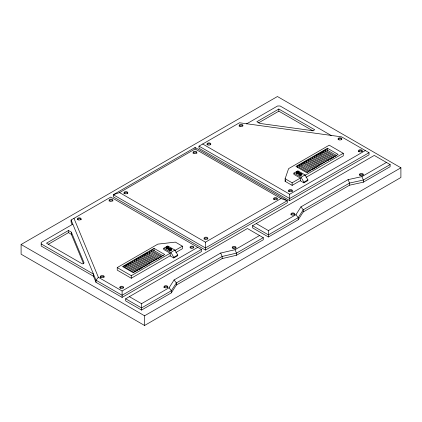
<?xml version="1.0" encoding="UTF-8"?>
<svg xmlns="http://www.w3.org/2000/svg" width="422" height="422" viewBox="0 0 422 422"><rect width="100%" height="100%" fill="white"/><g stroke="black" fill="none" stroke-linecap="round" stroke-linejoin="round"><path stroke-width="0.63" d="M300.337 180.632L292.14 185.369L285.119 181.318L285.119 178.754L288.595 168.642L329.218 145.189L343.26 153.292L343.26 155.855L306.024 177.351M285.119 181.318L285.525 180.125M129.375 296.65L141.534 303.671L169.085 287.762L174.091 279.944L220.69 253.042L234.996 249.708L259.567 235.523M171.337 292.863L176.343 285.045L222.162 258.591L236.468 255.263L263.259 239.791L263.259 237.66L247.408 228.508L125.682 298.781L125.682 300.918L141.534 310.07L171.337 292.863L171.337 290.732L176.343 282.909L222.162 256.46L236.468 253.126L263.259 237.66M256.244 223.565L268.408 230.586L295.959 214.677L300.965 206.859L348.118 179.635L361.886 176.612L386.436 162.438M298.206 219.778L303.218 211.96L349.569 185.195L363.337 182.177L390.128 166.706L390.128 164.575L374.277 155.423L252.551 225.696L252.551 227.833L268.408 236.985L298.206 219.778L298.206 217.647L303.218 209.824L349.569 183.064L363.337 180.041L390.128 164.575M73.966 218.332L98.373 277.286L96.005 280.187L96.005 282.318L122.106 297.389L201.442 251.586L201.442 249.455L110.754 197.095L71.086 219.994L71.086 222.13L72.078 224.53M21.1 244.502L277.428 96.517L400.9 167.798L400.9 177.498L144.572 325.483L21.1 254.202L21.1 244.502L144.572 315.788L400.9 167.798M195.112 147.489L113.291 194.727L113.291 196.863L205.456 250.072L287.282 202.834L287.282 200.703L195.112 147.489L195.112 148.987L280.989 198.567L287.282 200.703L205.456 247.941L113.291 194.727L119.579 192.596L195.112 148.987M199.005 146.144L239.485 122.77L341.604 136.86L369.034 152.695L369.034 154.832L289.692 200.635L199.005 148.275L199.005 146.144L289.692 198.504L369.034 152.695M72.827 224.193L41.192 242.455L41.192 246.037L93.478 276.225L96.005 282.318M246.511 123.915L277.576 105.985L280.087 105.985L331.233 135.515M68.464 230.491L46.483 243.183L82.374 263.903L84.094 262.906L71.365 232.169L68.464 230.491L68.464 232.627L48.177 244.338M278.831 109.034L256.856 121.726L259.762 123.403L312.997 130.751L314.717 129.754L278.831 109.034L278.831 111.171L313.013 130.904M258.544 122.881L278.831 111.171M170.198 255.769L131.268 278.246L117.232 270.138L117.232 267.58L157.854 244.127L175.373 242.117L182.394 246.168L182.394 248.732L175.832 252.52M154.041 248.358L122.538 266.546L133.215 272.712L164.722 254.524L154.041 248.358L154.041 250.837M327.43 148.254L295.922 166.442L306.604 172.609L338.112 154.42L327.43 148.254L327.43 150.733M125.851 266.493L125.851 265.253L127.048 264.557L137.73 270.729M127.935 265.29L127.935 264.045L129.137 263.354L139.819 269.521M130.081 264.051L130.081 262.811L131.284 262.115L141.966 268.281M132.17 262.848L132.17 261.603L133.368 260.912L143.491 266.751M134.312 261.608L134.312 260.363L135.515 259.672L145.632 265.517M136.401 260.4L136.401 259.161L137.604 258.47L147.721 264.309M138.548 259.166L138.548 257.921L139.745 257.23L149.868 263.07M140.568 257.995L140.568 256.755L141.766 256.064L151.888 261.904M142.71 256.761L142.71 255.516L143.913 254.825L154.03 260.669M144.799 255.553L144.799 254.313L146.001 253.622L156.678 259.788M146.946 254.313L146.946 253.073L148.143 252.382L158.825 258.549M149.298 253.575L149.298 251.712L150.501 251.021L161.183 257.188M151.445 251.718L151.445 250.478L152.643 249.782L163.325 255.948M297.32 167.497L297.32 166.257L298.523 165.561L308.64 171.406M299.467 166.257L299.467 165.018L300.664 164.322L310.787 170.166M301.82 165.519L301.82 163.657L303.022 162.966L313.704 169.132M303.967 163.657L303.967 162.417L305.169 161.726L315.846 167.893M306.055 162.454L306.055 161.215L307.253 160.518L317.37 166.363M308.197 161.215L308.197 159.975L309.4 159.284L319.517 165.123M310.217 160.049L310.217 158.809L311.42 158.118L321.538 163.958M312.364 158.809L312.364 157.57L313.562 156.878L323.685 162.718M314.448 157.606L314.448 156.367L315.651 155.671L325.768 161.515M316.595 156.367L316.595 155.127L317.798 154.436L328.48 160.603M318.684 155.164L318.684 153.919L319.881 153.228L330.563 159.395M320.825 154.547L320.825 152.685L322.028 151.989L332.71 158.155M322.914 152.722L322.914 151.477L324.117 150.786L334.235 156.625M325.061 151.482L325.061 150.243L326.259 149.546L336.381 155.391M163.741 248.242L167.734 245.936L174.903 250.072L177.752 255.009L177.752 255.674L173.758 257.979L170.198 255.922L170.198 253.211L163.741 249.481L163.741 248.242L170.91 252.377L173.758 257.315L173.758 257.979M293.881 173.104L297.874 170.799L305.043 174.94L307.891 179.877L307.891 180.542L303.898 182.842L300.337 180.79L300.337 178.073L293.881 174.344L293.881 173.104L301.05 177.245L303.898 182.177L303.898 182.842M170.91 252.377L174.903 250.072M301.05 177.245L305.043 174.94M117.232 267.58L131.268 275.687L170.198 253.211M174.74 250.589L182.394 246.168M285.119 178.754L292.14 182.81L300.337 178.073M304.895 175.447L343.26 153.292M173.758 257.315L177.752 255.009M303.898 182.177L307.891 179.877M119.579 192.596L205.456 242.175L280.989 198.567M98.373 277.286L122.106 290.99L197.749 247.318M202.702 144.007L289.692 194.236L365.336 150.564M201.442 249.455L122.106 295.258L96.005 280.187L71.086 219.994M325.061 150.243L335.743 156.409M322.914 151.477L333.596 157.643M320.825 152.685L331.507 158.851M318.684 153.919L328.801 159.764M316.595 155.127L326.712 160.967M314.448 156.367L324.571 162.206M312.364 157.57L322.482 163.414M310.217 158.809L320.335 164.649M308.197 159.975L318.879 166.141M306.055 161.215L316.732 167.381M303.967 162.417L314.648 168.584M301.82 163.657L312.502 169.823M299.467 165.018L310.149 171.184M297.32 166.257L308.002 172.424M252.551 225.696L268.408 234.854L298.206 217.647L295.959 214.677M151.445 250.478L161.563 256.318M149.298 251.712L159.98 257.879M146.946 253.073L157.063 258.918M144.799 254.313L154.916 260.152M142.71 255.516L152.833 261.36M140.568 256.755L150.686 262.6M138.548 257.921L149.23 264.088M136.401 259.161L147.083 265.327M134.312 260.363L144.994 266.535M132.17 261.603L142.852 267.77M130.081 262.811L140.763 268.978M127.935 264.045L138.057 269.89M125.851 265.253L135.968 271.093M68.464 232.627L71.365 234.305L83.593 263.834M135.024 271.641L124.907 265.797L123.704 266.493L133.821 272.332M41.192 243.905L93.478 274.094L93.478 276.225M125.682 298.781L141.534 307.939L171.337 290.732L169.085 287.762M300.965 206.859L303.218 209.824L303.218 211.96M174.091 279.944L176.343 282.909L176.343 285.045M234.996 249.708L236.468 253.126L236.468 255.263M220.69 253.042L222.162 256.46L222.162 258.591M361.886 176.612L363.337 180.041L363.337 182.177M348.118 179.635L349.569 183.064L349.569 185.195M292.14 182.81L292.14 185.369M289.692 194.236L289.692 200.635M268.408 230.586L268.408 236.985M205.456 242.175L205.456 250.072M144.572 315.788L144.572 325.483M141.534 303.671L141.534 310.07M131.268 275.687L131.268 278.246M122.106 290.99L122.106 297.389M71.365 232.169L71.365 234.305M119.869 287.904A1.899 1.097 0 0 1 121.705 287.092A1.899 1.097 0 0 1 123.54 287.904M193.134 153.45A1.899 1.097 0 0 1 194.969 152.068A1.899 1.097 0 0 1 196.805 153.45M190.122 247.788A1.899 1.097 0 0 1 191.952 246.975A1.899 1.097 0 0 1 193.788 247.788M204.058 239.11A1.899 1.097 0 0 1 205.957 238.013A1.899 1.097 0 0 1 207.856 239.11M273.651 199.263A1.899 1.097 0 0 1 275.487 198.451A1.899 1.097 0 0 1 277.323 199.263M232.253 247.988A1.899 1.097 0 0 1 234.337 247.186A1.899 1.097 0 0 1 235.988 248.273M290.969 214.872A1.899 1.097 0 0 1 292.868 213.775A1.899 1.097 0 0 1 294.767 214.872M77.347 219.772A1.899 1.097 0 0 1 79.246 218.675A1.899 1.097 0 0 1 81.145 219.772M123.994 193.577A1.899 1.097 0 0 1 125.893 192.479A1.899 1.097 0 0 1 127.797 193.577M109.082 201.057A1.899 1.097 0 0 1 110.981 199.959A1.899 1.097 0 0 1 112.885 201.057M100.367 277.418A1.899 1.097 0 0 1 102.019 276.331A1.899 1.097 0 0 1 104.102 277.133M239.142 126.278A1.899 1.097 0 0 1 240.798 125.192A1.899 1.097 0 0 1 242.877 125.993M288.542 191.493A1.899 1.097 0 0 1 290.442 190.396A1.899 1.097 0 0 1 292.346 191.493M338.138 139.439A1.899 1.097 0 0 1 339.968 138.627A1.899 1.097 0 0 1 341.804 139.439M358.484 151.662A1.899 1.097 0 0 1 360.383 150.564A1.899 1.097 0 0 1 362.282 151.662M163.984 287.63A1.899 1.097 0 0 1 165.635 286.543A1.899 1.097 0 0 1 167.719 287.345M359.491 175.315A1.899 1.097 0 0 1 361.142 174.228A1.899 1.097 0 0 1 363.226 175.03M207.028 144.846A1.899 1.097 0 0 1 208.679 143.76A1.899 1.097 0 0 1 210.763 144.561M301.514 173.959A1.519 0.876 0 0 1 300.833 175.425A1.519 0.876 0 0 1 298.971 174.349M299.124 174.138A1.519 0.876 0 0 1 299.367 173.959M299.013 172.556A1.519 0.876 0 0 1 297.7 173.875A1.519 0.876 0 0 1 296.381 172.556M296.624 172.376A1.519 0.876 0 0 1 296.94 172.234M298.459 172.234A1.519 0.876 0 0 1 298.771 172.376M298.523 172.334A0.95 0.549 0 0 1 297.7 173.157A0.95 0.549 0 0 1 296.877 172.334M301.176 173.764A1.044 0.601 0 0 1 301.039 174.682A1.044 0.601 0 0 1 299.493 174.444A1.044 0.601 0 0 1 300.169 173.606M300.712 173.606A1.044 0.601 0 0 1 300.96 173.669M300.833 173.342A1.519 0.876 0 0 1 301.603 174.755A1.519 0.876 0 0 1 299.061 174.56A1.519 0.876 0 0 1 300.438 173.31M168.304 247.382A1.519 0.876 0 0 1 168.705 248.706A1.519 0.876 0 0 1 166.379 248.706A1.519 0.876 0 0 1 166.78 247.382M171.601 249.281A1.519 0.876 0 0 1 170.282 250.599A1.519 0.876 0 0 1 168.969 249.281M169.206 249.101A1.519 0.876 0 0 1 169.523 248.964M171.042 248.964A1.519 0.876 0 0 1 171.358 249.101M168.214 247.366A0.95 0.549 0 0 1 168.214 248.141A0.95 0.549 0 0 1 166.869 248.141A0.95 0.549 0 0 1 166.869 247.366M171.19 249.033A1.044 0.601 0 0 1 170.282 249.935A1.044 0.601 0 0 1 169.38 249.033M170.678 248.484A1.519 0.876 0 0 1 171.527 249.84A1.519 0.876 0 0 1 169.037 249.84A1.519 0.876 0 0 1 169.892 248.484M120.755 288.284A1.899 1.097 0 0 0 123.604 287.335A1.899 1.097 0 0 0 120.755 286.385A1.899 1.097 0 0 0 120.755 288.284M194.02 153.26A1.899 1.097 0 0 0 196.868 152.31A1.899 1.097 0 0 0 194.02 151.361A1.899 1.097 0 0 0 194.02 153.26M191.002 248.168A1.899 1.097 0 0 0 193.856 247.218A1.899 1.097 0 0 0 191.002 246.269A1.899 1.097 0 0 0 191.002 248.168M205.008 239.205A1.899 1.097 0 0 0 207.856 238.256A1.899 1.097 0 0 0 205.008 237.306A1.899 1.097 0 0 0 205.008 239.205M78.297 219.867A1.899 1.097 0 0 0 81.145 218.918A1.899 1.097 0 0 0 78.297 217.968A1.899 1.097 0 0 0 78.297 219.867M274.537 199.643A1.899 1.097 0 0 0 277.386 198.693A1.899 1.097 0 0 0 274.537 197.744A1.899 1.097 0 0 0 274.537 199.643M233.139 248.368A1.899 1.097 0 0 0 235.988 247.419A1.899 1.097 0 0 0 233.139 246.469A1.899 1.097 0 0 0 233.139 248.368M291.918 214.972A1.899 1.097 0 0 0 294.767 214.023A1.899 1.097 0 0 0 291.918 213.068A1.899 1.097 0 0 0 291.918 214.972M164.933 287.725A1.899 1.097 0 0 0 167.782 286.775A1.899 1.097 0 0 0 164.933 285.826A1.899 1.097 0 0 0 164.933 287.725M124.944 193.672A1.899 1.097 0 0 0 127.797 192.722A1.899 1.097 0 0 0 124.944 191.773A1.899 1.097 0 0 0 124.944 193.672M110.031 201.152A1.899 1.097 0 0 0 112.885 200.202A1.899 1.097 0 0 0 110.031 199.253A1.899 1.097 0 0 0 110.031 201.152M100.921 277.338A1.899 1.097 0 0 0 104.102 276.848A1.899 1.097 0 0 0 101.776 275.503A1.899 1.097 0 0 0 100.921 277.338M360.441 175.415A1.899 1.097 0 0 0 363.289 174.46A1.899 1.097 0 0 0 360.441 173.511A1.899 1.097 0 0 0 360.441 175.415M207.977 144.941A1.899 1.097 0 0 0 210.826 143.992A1.899 1.097 0 0 0 207.977 143.042A1.899 1.097 0 0 0 207.977 144.941M289.492 191.588A1.899 1.097 0 0 0 292.346 190.638A1.899 1.097 0 0 0 289.492 189.689A1.899 1.097 0 0 0 289.492 191.588M240.092 126.378A1.899 1.097 0 0 0 242.945 125.429A1.899 1.097 0 0 0 240.092 124.474A1.899 1.097 0 0 0 240.092 126.378M339.019 139.824A1.899 1.097 0 0 0 341.873 138.875A1.899 1.097 0 0 0 339.019 137.92A1.899 1.097 0 0 0 339.019 139.824M359.433 151.762A1.899 1.097 0 0 0 362.282 150.812A1.899 1.097 0 0 0 359.433 149.863A1.899 1.097 0 0 0 359.433 151.762M297.025 172.529A0.95 0.549 0 0 0 298.618 172.281A0.95 0.549 0 0 0 297.452 171.612A0.95 0.549 0 0 0 297.025 172.529M296.624 173.226A1.519 0.876 0 0 0 299.166 172.835A1.519 0.876 0 0 0 297.304 171.759A1.519 0.876 0 0 0 296.624 173.226M299.699 174.149A1.044 0.601 0 0 0 301.45 173.88A1.044 0.601 0 0 0 300.169 173.141A1.044 0.601 0 0 0 299.699 174.149M167.07 247.761A0.95 0.549 0 0 0 168.494 247.287A0.95 0.549 0 0 0 167.07 246.812A0.95 0.549 0 0 0 167.07 247.761M166.78 248.511A1.519 0.876 0 0 0 169.064 247.751A1.519 0.876 0 0 0 166.78 246.991A1.519 0.876 0 0 0 166.78 248.511M169.544 249.297A1.044 0.601 0 0 0 171.295 249.022A1.044 0.601 0 0 0 170.013 248.284A1.044 0.601 0 0 0 169.544 249.297"/></g></svg>
